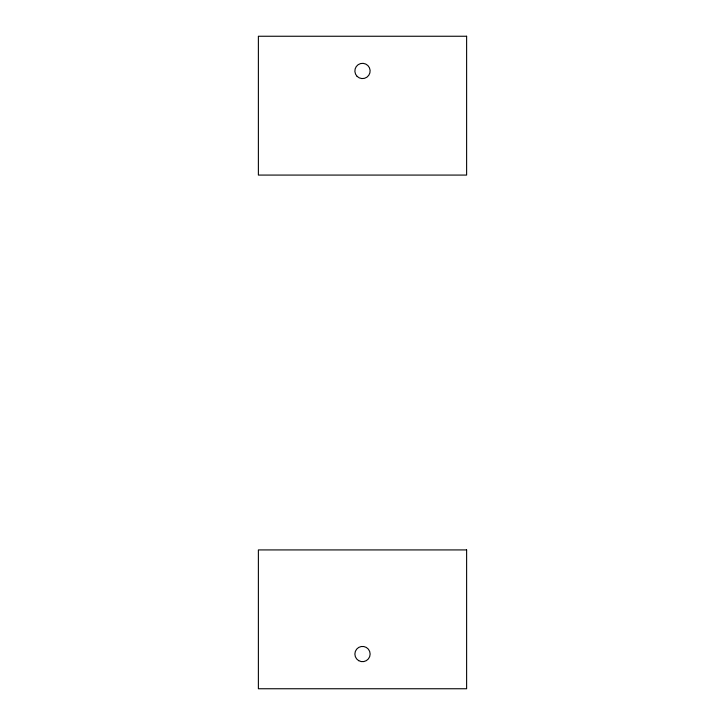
<?xml version="1.0" encoding="UTF-8"?>
<svg xmlns="http://www.w3.org/2000/svg" width="725" height="725" viewBox="0 0 725 725"><rect width="100%" height="100%" fill="white"/><g stroke="black" fill="none" stroke-linecap="round" stroke-linejoin="round"><path stroke-width="1.09" d="M466.619 36.25L258.381 36.25L258.381 175.078L466.619 175.078L466.619 36.25M466.619 549.922L258.381 549.922L258.381 688.75L466.619 688.75L466.619 549.922M358.685 660.656A7.64 7.64 0 0 0 370.14 654.041A7.64 7.64 0 0 0 358.685 647.434A7.64 7.64 0 0 0 358.685 660.656M357.099 76.361A7.64 7.64 0 0 0 369.877 72.935A7.64 7.64 0 0 0 360.524 63.582A7.64 7.64 0 0 0 357.099 76.361"/></g></svg>
